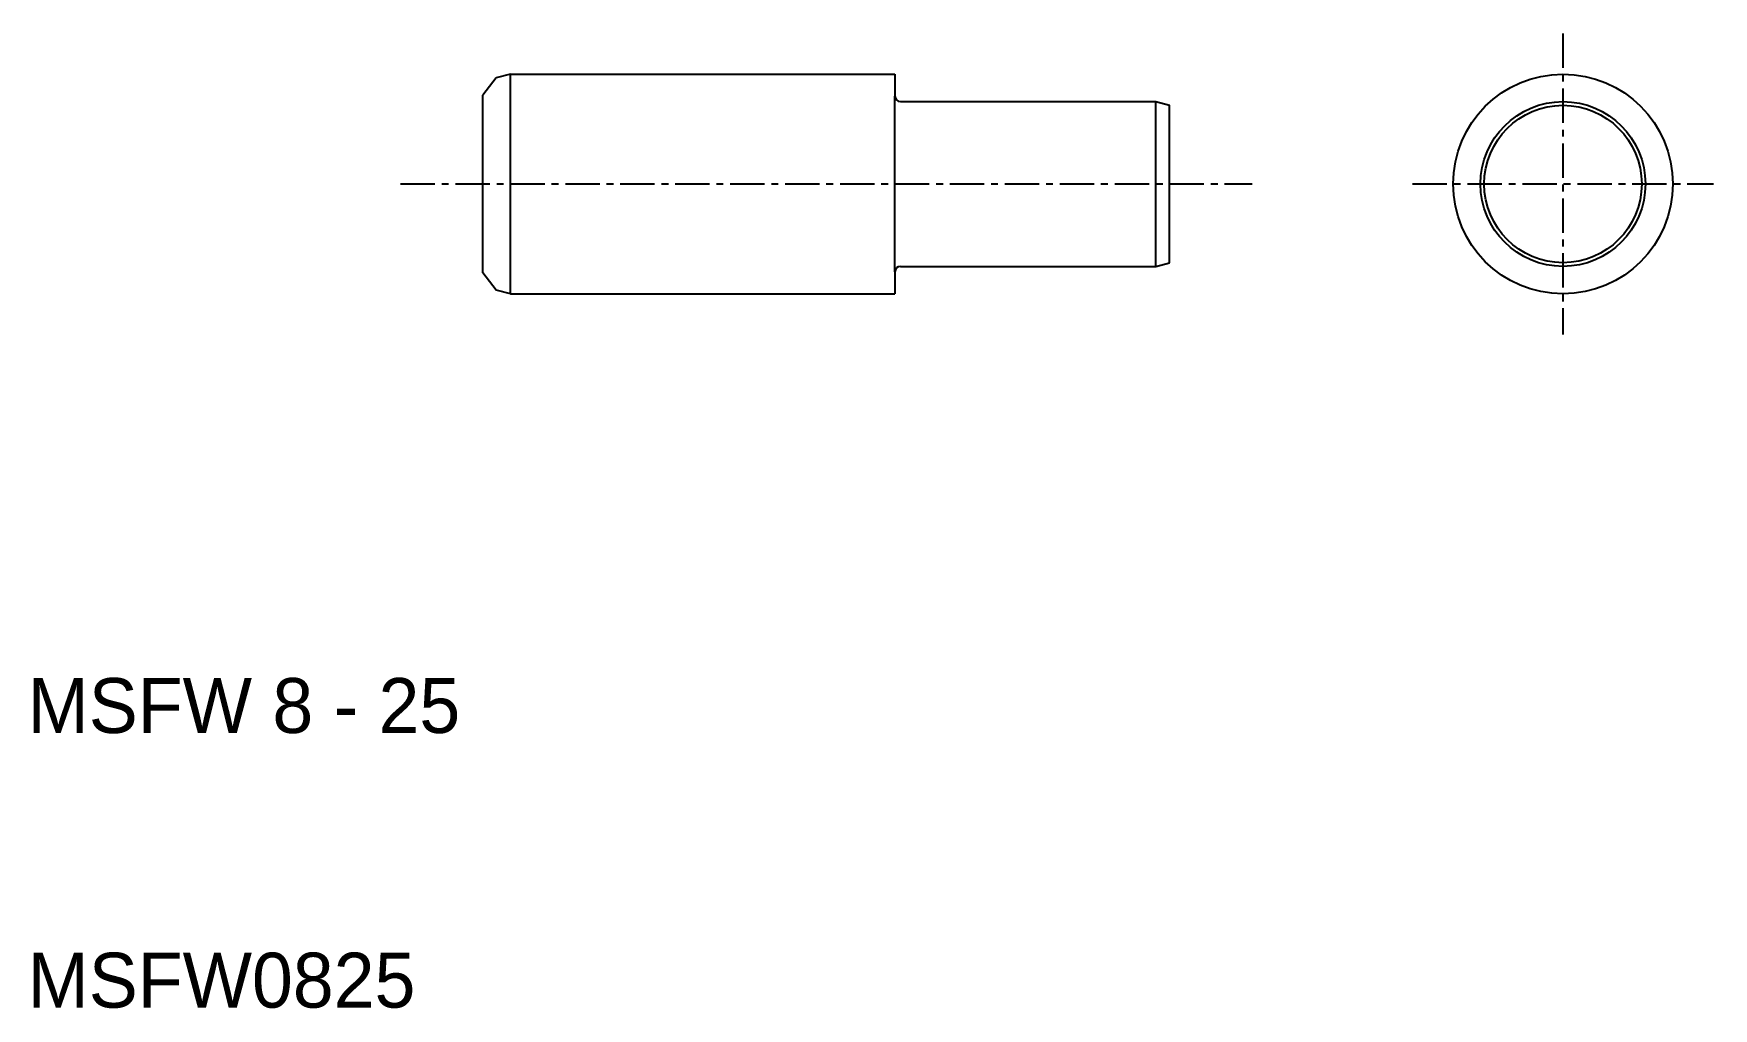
# Model space of a CAD drawing. Extents: x 10.2 to 71.4, y 10 to 45.5.
import ezdxf

# ---------------------------------------------------------------- set-up
doc = ezdxf.new("R2010")
doc.units = 0
doc.linetypes.add('CENTER', pattern=[2, 1.25, -0.25, 0.25, -0.25])
doc.layers.get('0').update_dxf_attribs({"linetype": 'CONTINUOUS'})
doc.layers.add('CENTER', color=1, linetype='CENTER')

msp = doc.modelspace()

# ---------------------------------------------------------------- linework, layer by layer
at = {"color": 7, "linetype": 'CONTINUOUS'}
for p, q in [((27.061, 43.852), (26.578, 43.222)), ((27.578, 43.99), (27.061, 43.852)), ((27.578, 43.99), (41.578, 43.99)), ((27.578, 35.99), (27.578, 43.99)), ((41.578, 43.99), (41.578, 43.19)), ((26.578, 36.758), (26.578, 43.222)), ((41.578, 36.79), (41.578, 43.19)), ((41.778, 42.99), (51.078, 42.99)), ((51.078, 36.99), (51.078, 42.99)), ((51.078, 42.99), (51.578, 42.856)), ((51.578, 37.124), (51.578, 42.856)), ((27.061, 36.129), (26.578, 36.758)), ((41.578, 36.79), (41.578, 35.99)), ((41.778, 36.99), (51.078, 36.99)), ((51.078, 36.99), (51.578, 37.124)), ((27.578, 35.99), (27.061, 36.129)), ((27.578, 35.99), (41.578, 35.99))]:
    msp.add_line(p, q, dxfattribs=at)
for radius in [4, 3, 2.866]:
    msp.add_circle((65.898, 39.99), radius, dxfattribs=at)
for centre, start, end in [((41.778, 43.19), 180, 270), ((41.778, 36.79), 90, 180)]:
    msp.add_arc(centre, 0.2, start, end, dxfattribs=at)
at = {"layer": 'CENTER', "color": 1, "linetype": 'CENTER'}
for p, q in [((65.898, 45.467), (65.898, 34.514)), ((23.578, 39.99), (54.578, 39.99)), ((60.422, 39.99), (71.375, 39.99))]:
    msp.add_line(p, q, dxfattribs=at)

# ---------------------------------------------------------------- texts
at = {"color": 7, "linetype": 'CONTINUOUS'}
for s, p in [('MSFW 8 - 25', (10, 20)), ('MSFW0825', (10, 10))]:
    msp.add_text(s, height=2, dxfattribs=at).set_placement(p)

doc.saveas('drawing.dxf')
